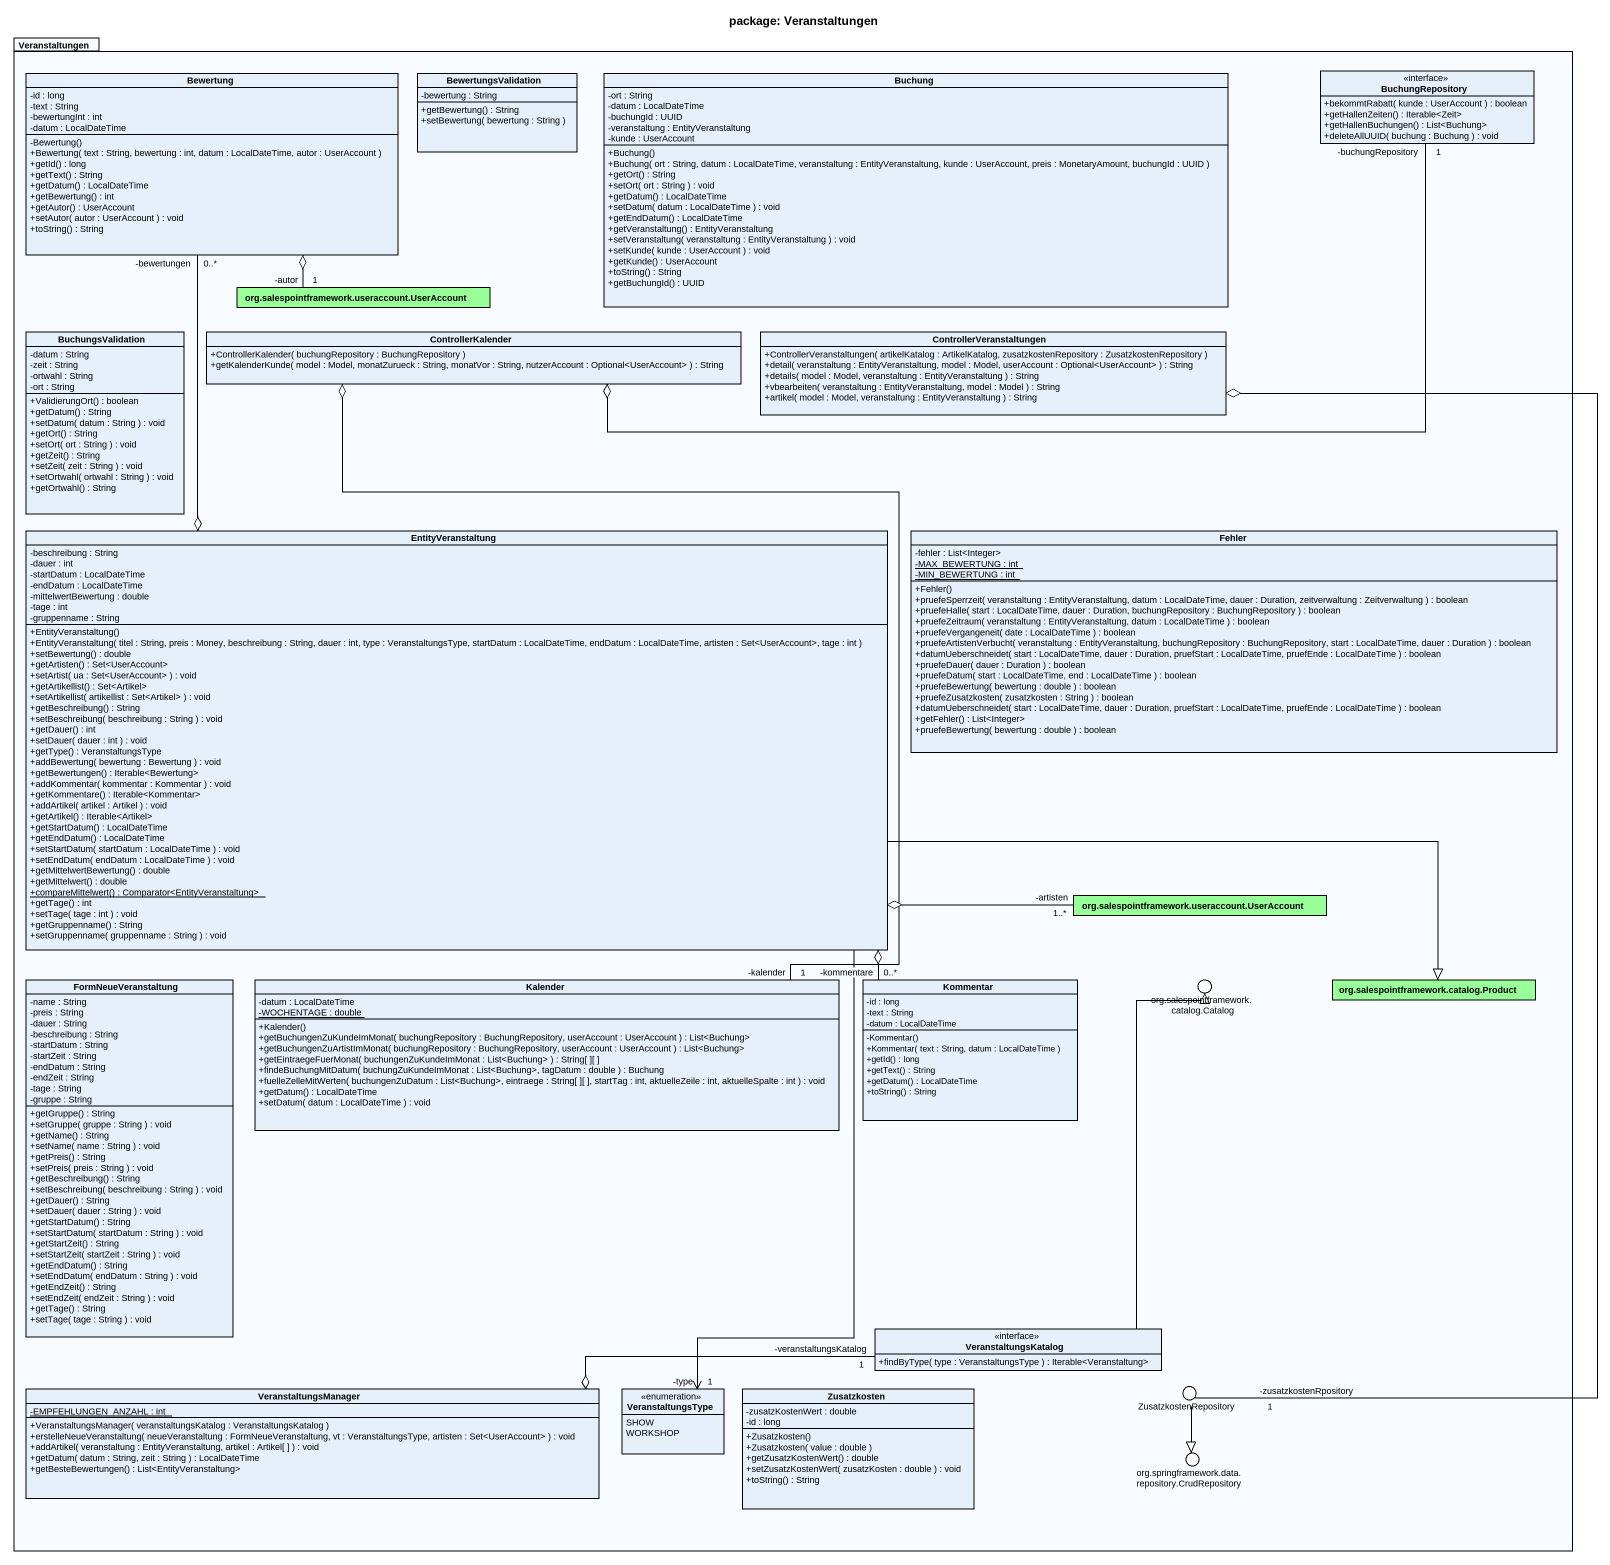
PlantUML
@startuml
title package: Veranstaltungen
allowmixing
hide circle
hide empty members
skinparam classAttributeIconSize 0
package Veranstaltungen {
  class Bewertung {
    -id : long
    -text : String
    -bewertungInt : int
    -datum : LocalDateTime
    -Bewertung()
    +Bewertung( text : String, bewertung : int, datum : LocalDateTime, autor : UserAccount )
    +getId() : long
    +getText() : String
    +getDatum() : LocalDateTime
    +getBewertung() : int
    +getAutor() : UserAccount
    +setAutor( autor : UserAccount ) : void
    +toString() : String
  }
  class BewertungsValidation {
    -bewertung : String
    +getBewertung() : String
    +setBewertung( bewertung : String )
  }
  class Buchung {
    -ort : String
    -datum : LocalDateTime
    -buchungId : UUID
    -veranstaltung : EntityVeranstaltung
    -kunde : UserAccount
    +Buchung()
    +Buchung( ort : String, datum : LocalDateTime, veranstaltung : EntityVeranstaltung, kunde : UserAccount, preis : MonetaryAmount, buchungId : UUID )
    +getOrt() : String
    +setOrt( ort : String ) : void
    +getDatum() : LocalDateTime
    +setDatum( datum : LocalDateTime ) : void
    +getEndDatum() : LocalDateTime
    +getVeranstaltung() : EntityVeranstaltung
    +setVeranstaltung( veranstaltung : EntityVeranstaltung ) : void
    +setKunde( kunde : UserAccount ) : void
    +getKunde() : UserAccount
    +toString() : String
    +getBuchungId() : UUID
  }
  interface BuchungRepository {
    +bekommtRabatt( kunde : UserAccount ) : boolean
    +getHallenZeiten() : Iterable<Zeit>
    +getHallenBuchungen() : List<Buchung>
    +deleteAllUUID( buchung : Buchung ) : void
  }
  class "org.salespointframework.useraccount.UserAccount" as org_salespointframework #99FF99
  class BuchungsValidation {
    -datum : String
    -zeit : String
    -ortwahl : String
    -ort : String
    +ValidierungOrt() : boolean
    +getDatum() : String
    +setDatum( datum : String ) : void
    +getOrt() : String
    +setOrt( ort : String ) : void
    +getZeit() : String
    +setZeit( zeit : String ) : void
    +setOrtwahl( ortwahl : String ) : void
    +getOrtwahl() : String
  }
  class ControllerKalender {
    +ControllerKalender( buchungRepository : BuchungRepository )
    +getKalenderKunde( model : Model, monatZurueck : String, monatVor : String, nutzerAccount : Optional<UserAccount> ) : String
  }
  class ControllerVeranstaltungen {
    +ControllerVeranstaltungen( artikelKatalog : ArtikelKatalog, zusatzkostenRepository : ZusatzkostenRepository )
    +detail( veranstaltung : EntityVeranstaltung, model : Model, userAccount : Optional<UserAccount> ) : String
    +details( model : Model, veranstaltung : EntityVeranstaltung ) : String
    +vbearbeiten( veranstaltung : EntityVeranstaltung, model : Model ) : String
    +artikel( model : Model, veranstaltung : EntityVeranstaltung ) : String
  }
  class EntityVeranstaltung {
    -beschreibung : String
    -dauer : int
    -startDatum : LocalDateTime
    -endDatum : LocalDateTime
    -mittelwertBewertung : double
    -tage : int
    -gruppenname : String
    +EntityVeranstaltung()
    +EntityVeranstaltung( titel : String, preis : Money, beschreibung : String, dauer : int, type : VeranstaltungsType, startDatum : LocalDateTime, endDatum : LocalDateTime, artisten : Set<UserAccount>, tage : int )
    +setBewertung() : double
    +getArtisten() : Set<UserAccount>
    +setArtist( ua : Set<UserAccount> ) : void
    +getArtikellist() : Set<Artikel>
    +setArtikellist( artikellist : Set<Artikel> ) : void
    +getBeschreibung() : String
    +setBeschreibung( beschreibung : String ) : void
    +getDauer() : int
    +setDauer( dauer : int ) : void
    +getType() : VeranstaltungsType
    +addBewertung( bewertung : Bewertung ) : void
    +getBewertungen() : Iterable<Bewertung>
    +addKommentar( kommentar : Kommentar ) : void
    +getKommentare() : Iterable<Kommentar>
    +addArtikel( artikel : Artikel ) : void
    +getArtikel() : Iterable<Artikel>
    +getStartDatum() : LocalDateTime
    +getEndDatum() : LocalDateTime
    +setStartDatum( startDatum : LocalDateTime ) : void
    +setEndDatum( endDatum : LocalDateTime ) : void
    +getMittelwertBewertung() : double
    +getMittelwert() : double
    {static} +compareMittelwert() : Comparator<EntityVeranstaltung>
    +getTage() : int
    +setTage( tage : int ) : void
    +getGruppenname() : String
    +setGruppenname( gruppenname : String ) : void
  }
  class Fehler {
    -fehler : List<Integer>
    {static} -MAX_BEWERTUNG : int
    {static} -MIN_BEWERTUNG : int
    +Fehler()
    +pruefeSperrzeit( veranstaltung : EntityVeranstaltung, datum : LocalDateTime, dauer : Duration, zeitverwaltung : Zeitverwaltung ) : boolean
    +pruefeHalle( start : LocalDateTime, dauer : Duration, buchungRepository : BuchungRepository ) : boolean
    +pruefeZeitraum( veranstaltung : EntityVeranstaltung, datum : LocalDateTime ) : boolean
    +pruefeVergangeneit( date : LocalDateTime ) : boolean
    +pruefeArtistenVerbucht( veranstaltung : EntityVeranstaltung, buchungRepository : BuchungRepository, start : LocalDateTime, dauer : Duration ) : boolean
    +datumUeberschneidet( start : LocalDateTime, dauer : Duration, pruefStart : LocalDateTime, pruefEnde : LocalDateTime ) : boolean
    +pruefeDauer( dauer : Duration ) : boolean
    +pruefeDatum( start : LocalDateTime, end : LocalDateTime ) : boolean
    +pruefeBewertung( bewertung : double ) : boolean
    +pruefeZusatzkosten( zusatzkosten : String ) : boolean
    +datumUeberschneidet( start : LocalDateTime, dauer : Duration, pruefStart : LocalDateTime, pruefEnde : LocalDateTime ) : boolean
    +getFehler() : List<Integer>
    +pruefeBewertung( bewertung : double ) : boolean
  }
  class "org.salespointframework.useraccount.UserAccount" as org_salespointframework_2 #99FF99
  class FormNeueVeranstaltung {
    -name : String
    -preis : String
    -dauer : String
    -beschreibung : String
    -startDatum : String
    -startZeit : String
    -endDatum : String
    -endZeit : String
    -tage : String
    -gruppe : String
    +getGruppe() : String
    +setGruppe( gruppe : String ) : void
    +getName() : String
    +setName( name : String ) : void
    +getPreis() : String
    +setPreis( preis : String ) : void
    +getBeschreibung() : String
    +setBeschreibung( beschreibung : String ) : void
    +getDauer() : String
    +setDauer( dauer : String ) : void
    +getStartDatum() : String
    +setStartDatum( startDatum : String ) : void
    +getStartZeit() : String
    +setStartZeit( startZeit : String ) : void
    +getEndDatum() : String
    +setEndDatum( endDatum : String ) : void
    +getEndZeit() : String
    +setEndZeit( endZeit : String ) : void
    +getTage() : String
    +setTage( tage : String ) : void
  }
  class Kalender {
    -datum : LocalDateTime
    {static} -WOCHENTAGE : double
    +Kalender()
    +getBuchungenZuKundeImMonat( buchungRepository : BuchungRepository, userAccount : UserAccount ) : List<Buchung>
    +getBuchungenZuArtistImMonat( buchungRepository : BuchungRepository, userAccount : UserAccount ) : List<Buchung>
    +getEintraegeFuerMonat( buchungenZuKundeImMonat : List<Buchung> ) : String[ ][ ]
    +findeBuchungMitDatum( buchungZuKundeImMonat : List<Buchung>, tagDatum : double ) : Buchung
    +fuelleZelleMitWerten( buchungenZuDatum : List<Buchung>, eintraege : String[ ][ ], startTag : int, aktuelleZeile : int, aktuelleSpalte : int ) : void
    +getDatum() : LocalDateTime
    +setDatum( datum : LocalDateTime ) : void
  }
  class Kommentar {
    -id : long
    -text : String
    -datum : LocalDateTime
    -Kommentar()
    +Kommentar( text : String, datum : LocalDateTime )
    +getId() : long
    +getText() : String
    +getDatum() : LocalDateTime
    +toString() : String
  }
  class "org.salespointframework.catalog.Product" as org_salespointframework_4 #99FF99
  interface VeranstaltungsKatalog {
    +findByType( type : VeranstaltungsType ) : Iterable<Veranstaltung>
  }
  class VeranstaltungsManager {
    {static} -EMPFEHLUNGEN_ANZAHL : int
    +VeranstaltungsManager( veranstaltungsKatalog : VeranstaltungsKatalog )
    +erstelleNeueVeranstaltung( neueVeranstaltung : FormNeueVeranstaltung, vt : VeranstaltungsType, artisten : Set<UserAccount> ) : void
    +addArtikel( veranstaltung : EntityVeranstaltung, artikel : Artikel[ ] ) : void
    +getDatum( datum : String, zeit : String ) : LocalDateTime
    +getBesteBewertungen() : List<EntityVeranstaltung>
  }
  enum VeranstaltungsType {
    SHOW
    WORKSHOP
  }
  class Zusatzkosten {
    -zusatzKostenWert : double
    -id : long
    +Zusatzkosten()
    +Zusatzkosten( value : double )
    +getZusatzKostenWert() : double
    +setZusatzKostenWert( zusatzKosten : double ) : void
    +toString() : String
  }
}
() "org.salespointframework.catalog.Catalog" as org_salespointframework_3 #99FF99
() ZusatzkostenRepository
() "org.springframework.data.repository.CrudRepository" as org_springframework_data #99FF99
Veranstaltungen -right- org_salespointframework_3
Veranstaltungen -- ZusatzkostenRepository
Veranstaltungen -- org_springframework_data
Bewertung o-- "-autor\n1" org_salespointframework
ControllerKalender o-right- "-buchungRepository\n1" BuchungRepository
ControllerKalender o-- "-kalender\n1" Kalender
ControllerVeranstaltungen o-- "-zusatzkostenRpository\n1" ZusatzkostenRepository
EntityVeranstaltung o-up- "-bewertungen\n0..*" Bewertung
EntityVeranstaltung o-right- "-artisten\n1..*" org_salespointframework_2
EntityVeranstaltung o-- "-kommentare\n0..*" Kommentar
EntityVeranstaltung -right-|> org_salespointframework_4
EntityVeranstaltung --> "-type\n1" VeranstaltungsType
VeranstaltungsKatalog -up-|> org_salespointframework_3
VeranstaltungsManager o-right- "-veranstaltungsKatalog\n1" VeranstaltungsKatalog
ZusatzkostenRepository --|> org_springframework_data
@enduml
